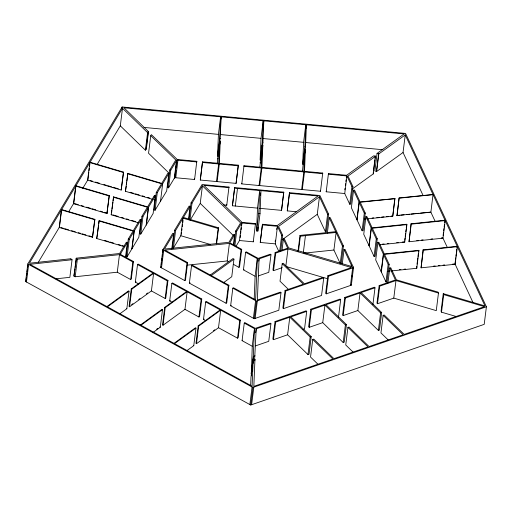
<?xml version="1.0" encoding="UTF-8"?>
<svg xmlns="http://www.w3.org/2000/svg" width="512" height="512" viewBox="0 0 512 512"><rect width="100%" height="100%" fill="white"/><g stroke="black" fill="none" stroke-linecap="round" stroke-linejoin="round"><path stroke-width="0.77" d="M168.557 187.834L170.746 170.259L176.864 160.077L196.774 161.933L196.8 161.306L177.222 159.475L151.366 134.65L150.746 135.68L175.789 159.974L169.773 169.978L167.584 187.552L168.557 187.834L174.675 177.645L194.586 179.507L194.611 178.874M200.294 180.038L202.509 161.837L218.707 163.347L219.61 141.158L220.243 141.222L219.341 163.405L238.291 165.178L238.266 165.805L236.077 183.379L200.294 180.038L202.509 161.837M217.229 163.488L219.61 141.158M218.17 156.051L217.536 155.994L218.419 134.374L220.608 116.8L123.936 107.776L148.525 131.635L146.336 149.21L145.402 150.189L120.307 125.843L122.496 108.269L147.59 132.621L145.402 150.189M217.536 155.994L219.725 138.419L220.608 116.8M219.789 143.066L221.242 116.858L263.194 120.774L262.304 142.477L260.115 160.051L261.005 138.349L263.194 120.774M223.61 204.947L226.746 205.242L226.771 204.608M188.954 219.674L191.053 202.867L202.074 184.525L228.96 187.04L228.934 187.667L203.872 185.325L242.035 222.355L255.482 223.61L255.456 224.243L241.677 222.957L236.672 231.29L234.861 245.805M260.973 190.656L260.038 213.498L257.85 231.072L256.576 230.957L257.51 208.115L232.454 205.773L232.48 205.146L234.669 187.571L283.77 192.154L281.549 210.355L259.565 208.301M232.454 205.773L234.669 187.571M236.077 183.379L238.291 165.178M302.394 171.578L304.774 149.286L305.408 149.344L304.506 171.36L322.726 173.062L320.506 191.264L241.786 183.91L241.811 183.283M304.774 149.286L303.872 171.302L261.92 167.386L262.829 145.286L262.195 145.222L261.286 167.322L244 165.709L243.974 166.336L322.694 173.69L322.726 173.062M236.026 246.298L239.488 240.525L253.267 241.811L253.293 241.184M250.637 385.818L250.989 377.222L253.178 359.654L254.95 359.27L253.837 386.368L332.902 359.053L312.723 339.475L313.773 339.117L333.946 358.688L368.032 346.912L347.93 327.411L348.979 327.053L369.075 346.554L403.162 334.771L383.136 315.347L384.186 314.989L404.205 334.413L484.557 306.65L443.68 294.598L443.264 293.651L484.979 305.946L457.344 246.682L423.258 250.259L423.078 249.869L457.165 246.291L456.973 247.821M251.36 373.965L252.256 346.24L254.445 328.666L244.269 323.085L242.08 340.659L252.256 346.24M254.182 299.245L255.123 276.262L257.312 258.688L245.626 252.282L243.437 269.856L255.123 276.262M259.808 167.533L262.195 145.222M257.85 231.072L258.01 227.136M256.576 230.957L258.765 213.382L259.699 190.541L257.51 208.115M253.178 359.654L252.09 386.202L29.856 264.307L72.058 259.75L69.869 277.325L55.802 278.842M251.13 373.837L253.318 356.262L254.445 328.666M257.312 258.688L255.622 299.898L233.446 287.738L232.826 288.186L230.637 305.76L254.259 318.72L278.816 310.234L281.005 292.666L280.422 292.096L257.37 300.064L259.059 258.854L270.97 254.739L268.781 272.314L258.355 275.91M262.272 147.885L262.938 142.534L263.827 120.832L305.779 124.749L304.883 146.534L302.694 164.109L303.328 164.166M254.611 359.686L256.192 328.832L270.931 323.738L268.742 341.312L255.475 345.894M278.861 251.526L275.29 243.872L260.25 242.464L262.464 224.262L277.171 225.638L318.067 195.987L289.453 193.318L289.478 192.685L319.923 195.526L328.602 214.15L326.413 231.718L325.427 231.827L317.267 214.323L319.456 196.749L278.56 226.4L282.682 235.238L280.685 251.283M260.25 242.464L262.464 224.262M281.549 210.355L283.77 192.154M296.8 211.782L287.264 210.886L289.478 192.685M302.694 164.109L303.59 142.323L305.779 124.749M304.755 152.704L305.517 146.592L306.413 124.813L404.16 133.939L377.069 153.408L374.88 170.982L376.634 171.482L403.046 152.499L405.235 134.925L378.822 153.907L376.634 171.482M320.506 191.264L320.538 190.63M326.221 191.795L328.435 173.594L346.624 175.29L373.658 155.859L375.309 156.019L375.456 156.326L348.006 176.058L352.909 186.566L350.72 204.141L349.741 204.243L344.736 193.523L326.221 191.795L326.246 191.168M328.435 173.594L328.41 174.221L346.925 175.949L351.93 186.669L349.741 204.243M25.6 281.536L27.789 263.968L122.131 106.976L405.574 133.434L486.4 306.778L484.211 324.352L250.726 405.024L25.6 281.536L25.958 280.941M26.054 280.179L26.342 277.882M26.624 275.59L26.912 273.299M27.104 271.77L27.386 269.478M27.674 267.187L27.866 265.658M26.458 282.01L28.646 264.435M38.272 262.349L59.232 227.475L61.421 209.901L94.701 219.712L94.912 219.36L61.632 209.549L75.718 186.106L109.126 195.955L109.338 195.603L75.93 185.754L73.741 203.328M59.443 227.123L61.536 210.31M68.698 211.718L73.53 203.68L75.718 186.106M127.347 242.47L120.256 254.266L133.466 261.51L131.277 279.085L130.656 279.539L117.28 272.205L75.174 276.749L73.926 276.064L76.314 258.17L119.584 253.498L126.381 242.182L127.347 242.47L125.542 256.986M74.982 268.864L73.926 276.064M75.174 267.334L76.314 258.17M75.174 276.749L77.363 259.174L76.115 258.49M82.746 188.346L87.661 180.166L89.85 162.598L123.379 172.486L123.597 172.134L90.061 162.246L122.496 108.269M87.872 179.821L88.819 172.179M89.011 170.65L89.299 168.358M89.485 166.829L89.869 163.776M59.232 227.475L92.512 237.286L94.701 219.712M92.512 237.286L94.912 219.36M124.064 246.586L96.736 238.528L99.136 220.608L133.293 230.675L140.07 219.411L141.037 219.693L138.848 237.267L127.059 256.877L126.093 256.595L128.282 239.021L133.082 231.027L98.925 220.954M97.523 233.594L96.736 238.528M97.709 232.064L98.566 225.19M98.758 223.661L99.04 221.37M73.53 203.68L106.938 213.53L109.126 195.955M106.938 213.53L109.338 195.603M121.946 108.506L122.131 106.976M138.387 222.803L111.168 214.778L113.568 196.851L147.59 206.886L154.349 195.648L155.315 195.936L153.126 213.504L140.749 234.106L139.782 233.818L141.971 216.243L147.379 207.238L113.357 197.203M111.571 212.896L111.859 210.605M112.051 209.082L112.902 202.202M113.094 200.672L113.568 196.851M87.661 180.166L121.19 190.054L123.379 172.486M123.597 172.134L121.19 190.054M152.544 199.302L125.434 191.309L127.834 173.382L161.722 183.373L167.872 173.139L168.845 173.427L166.656 190.995L155.072 210.272L154.099 209.99L156.288 192.416L161.51 183.725L127.622 173.734M126.214 186.374L125.434 191.309M126.406 184.845L126.694 182.554M126.88 181.024L127.834 173.382M117.28 272.205L119.469 254.63L77.363 259.174M120.608 254.893L120.8 253.363M127.059 256.877L129.248 239.302L141.037 219.693M131.866 248.89L134.054 231.315M132.077 248.538L134.266 230.963M146.016 149.178L148.205 131.603L148.525 131.635M119.84 313.811L126.835 308.742L129.024 291.168L128.518 290.893L106.899 306.566M130.656 279.539L132.845 261.965L133.466 261.51M137.523 264.531L153.094 273.075L131.251 288.909L129.062 306.483L129.568 306.765L151.411 290.925L153.6 273.35L167.334 280.883L167.962 280.435L138.15 264.083L137.523 264.531L135.334 282.106L138.72 283.962M150.746 135.68L148.557 153.254L169.613 173.683M129.568 306.765L131.757 289.19L153.6 273.35M140.749 234.106L142.938 216.531L155.315 195.936M146.163 225.094L148.352 207.52M146.374 224.742L148.563 207.168M154.157 197.178L154.349 195.648M155.072 210.272L157.261 192.698L168.845 173.427M160.499 201.235L162.688 183.661M173.69 233.651L164.416 249.075L228.902 242.317L233.632 234.445L234.598 234.733L229.76 242.784L241.715 249.338L241.088 249.792L229.402 243.379L164.915 250.144L187.648 262.611L185.459 280.186L184.832 280.64L160.653 267.373L162.842 249.805L172.723 233.363L173.69 233.651L171.789 248.928M161.299 264.486L161.491 262.957M161.773 260.666L162.061 258.374M162.349 256.083L162.534 254.554M162.822 252.262L163.2 249.203M161.51 267.846L163.699 250.272M174.317 178.246L176.506 160.672M174.675 177.645L176.864 160.077M175.13 176.288L175.322 174.758M175.61 172.467L175.891 170.17M176.179 167.878L176.371 166.355M176.653 164.058L176.941 161.766M175.757 177.747L177.946 160.173M152.704 332.717L160.301 327.206L162.49 309.632L161.99 309.35L140.454 324.966M151.411 290.925L165.146 298.458L167.334 280.883M167.962 280.435L165.773 298.003L165.146 298.458M171.872 283.373L186.643 291.475L164.717 307.373L162.528 324.947L163.027 325.229L184.96 309.325L187.149 291.757L201.139 299.43L201.766 298.976L172.493 282.918L171.872 283.373L169.683 300.947L172.371 302.419M188.499 219.302L190.118 206.317L189.152 206.029L174.624 230.202L172.435 247.776L173.402 248.058L180.813 235.725L183.002 218.15L218.17 228.518L218.592 227.821L183.424 217.453M163.027 325.229L165.216 307.654L187.149 291.757M173.402 248.058L175.59 230.483L190.118 206.317M181.331 234.259L181.523 232.73M181.805 230.438L181.997 228.909M182.285 226.618L182.566 224.326M182.758 222.797L183.046 220.506M194.586 179.507L196.8 161.306M189.926 219.962L192.019 203.149L202.432 185.824L240.602 222.854L235.699 231.002L233.894 245.517M184.832 280.64L187.021 263.066L187.648 262.611M189.37 283.13L191.558 265.555L192.186 265.101L228.915 285.248L226.726 302.822L226.099 303.27L189.37 283.13L189.997 282.675M190.227 220.058L200.243 203.398L202.432 185.824M220.96 119.149L221.242 116.858M186.822 350.694L193.766 345.664L195.955 328.09L195.45 327.808L173.997 343.366M219.866 144.275L220.243 141.222M184.96 309.325L198.95 317.005L201.139 299.43M205.677 301.914L220.192 309.875L198.176 325.837L195.987 343.411L196.486 343.686L218.502 327.725L220.691 310.15L239.731 320.595L240.358 320.141L206.304 301.466L205.677 301.914L203.488 319.488L205.562 320.627M201.766 298.976L199.578 316.55L198.95 317.005M216.486 181.549L218.675 163.974M196.486 343.686L198.675 326.112L220.691 310.15M217.126 181.613L219.315 164.038M216.269 243.802L218.17 228.518M216.595 243.866L218.592 227.821M226.746 205.242L228.96 187.04M228.589 261.709L227.213 260.954L229.402 243.379M235.309 206.042L237.498 188.467M233.363 244.666L234.598 234.733M226.099 303.27L228.288 285.702L228.915 285.248M241.786 183.91L244 165.709M210.272 275.021L232.941 258.586L233.946 259.142L231.757 276.717L223.341 282.816M239.488 240.525L241.677 222.957M240.134 237.638L240.422 235.347M240.608 233.818L240.896 231.526M241.088 229.997L241.37 227.706M241.658 225.414L241.946 223.117M233.402 264.346L238.899 267.366L241.088 249.792M241.715 249.338L239.526 266.912L238.899 267.366M263.443 123.891L263.827 120.832M218.502 327.725L237.542 338.17L239.731 320.595M240.358 320.141L238.17 337.715L237.542 338.17M262.445 148.339L262.829 145.286M259.072 185.523L261.261 167.955M259.706 185.587L261.894 168.013M253.267 241.811L255.482 223.61M260.397 195.245L260.685 192.947M258.771 261.146L259.059 258.854M253.402 318.246L255.59 300.678M254.259 318.72L256.448 301.146L281.005 292.666M255.149 318.413L257.338 300.838M255.718 332.653L256.192 328.832M253.171 359.45L253.549 356.39L255.085 355.866M251.43 375.834L251.622 374.31M251.91 372.019L252.192 369.722M252.384 368.198L252.672 365.907M252.954 363.61L253.146 362.086M254.758 360.8L254.95 359.27M249.869 404.557L252.058 386.982M250.726 405.024L252.915 387.45L486.4 306.778M251.616 404.717L253.805 387.142M275.174 241.683L275.366 240.154M276.698 229.459L276.89 227.93M275.29 243.872L277.478 226.298L262.438 224.89M275.142 252.531L275.725 253.094L288 248.851L351.443 267.558L327.866 275.706L325.677 293.28L326.259 293.843L351.341 285.178L353.53 267.603L345.05 249.414L344.064 249.517L352.026 266.592L288.582 247.885L284.384 238.886L283.398 238.989L287.693 248.192L275.142 252.531L272.954 270.099L273.536 270.669L282.202 267.674M273.536 270.669L275.725 253.094M279.699 251.386L281.702 235.341L277.478 226.298M281.971 250.451L283.398 238.989M287.264 210.886L289.453 193.318M306.714 311.373L306.131 310.81L275.053 321.549L272.864 339.123L273.446 339.686L287.597 334.797L307.981 354.573L309.03 354.214L311.219 336.64L290.835 316.864L306.714 311.373L304.525 328.947L303.085 329.446M282.202 263.648L303.36 284.173L285.069 290.49L282.88 308.064L283.462 308.627L321.555 295.469L323.744 277.894L323.162 277.331L304.403 283.808L283.251 263.283L282.202 263.648L280.013 281.216L288.595 289.542M273.446 339.686L275.635 322.112L275.053 321.549M285.907 265.664L288 248.851M283.462 308.627L285.651 291.053L285.069 290.49M305.933 128.634L306.413 124.813M303.712 161.107L303.904 159.584M304.186 157.293L304.378 155.763M304.928 153.165L305.408 149.344M301.658 189.504L303.846 171.93M302.291 189.562L304.48 171.987M287.597 334.797L289.786 317.222L275.635 322.112M297.997 251.462L299.994 235.418L335.738 231.667M298.458 251.475L300.358 236.192L299.994 235.418M303.347 252.474L305.44 235.661M340.678 299.642L340.096 299.072L310.835 309.184L308.646 326.758L309.229 327.322L322.726 322.656L343.194 342.515L344.243 342.157L346.432 324.582L325.965 304.723L340.678 299.642L338.49 317.21M309.229 327.322L311.418 309.747L310.835 309.184M307.981 354.573L310.17 336.998L289.786 317.222M325.427 231.827L327.616 214.253L319.456 196.749M312.723 339.475L310.534 357.05L318.381 364.659M327.341 233.024L329.248 217.741L330.234 217.638L343.418 245.92L341.229 263.494M322.726 322.656L324.915 305.088L311.418 309.747M326.259 293.843L328.448 276.269L327.866 275.706M329.248 217.741L342.432 246.022L340.243 263.597L333.914 250.022L336.102 232.448L300.358 236.192M344.819 189.805L345.005 188.282M345.389 185.222L345.581 183.693M345.862 181.402L346.054 179.878M346.342 177.581L346.528 176.058M344.736 193.523L346.925 175.949M342.253 264.032L344.064 249.517M394.95 198.63L360.058 201.888L354.541 190.061L353.555 190.163L351.366 207.738L362.106 230.771L363.091 230.669L365.28 213.094L360.237 202.272L394.95 198.63L392.762 216.205L367.514 218.854M344.8 297.446L342.611 315.021L343.194 315.584L357.862 310.522L378.406 330.451L379.456 330.093L381.645 312.518L361.094 292.582L375.002 287.782L374.464 287.2L344.8 297.446L345.382 298.016L343.194 315.584M356.877 219.558L359.066 201.99M351.13 266.611L351.322 265.082M357.062 219.949L359.251 202.374M343.194 342.515L345.382 324.941L324.915 305.088M350.451 285.485L352.64 267.91M351.981 276.877L352.173 275.347M353.03 268.474L353.222 266.944M347.93 327.411L345.741 344.986L353.555 352.57M362.106 230.771L364.294 213.197L353.555 190.163M406.918 224.614L406.739 224.224L372.16 227.853L366.912 216.589L365.926 216.691L363.738 234.266L374.08 256.454L375.066 256.352L377.254 238.778L372.339 228.237L406.918 224.614L404.73 242.182L379.584 244.826M373.312 172.064L373.267 173.901L352.205 189.043M373.504 170.534L374.362 163.654M374.547 162.131L374.835 159.834M375.027 158.31L375.309 156.019M373.267 173.901L375.456 156.326M357.862 310.522L360.051 292.947L345.382 298.016M376.48 171.136L378.669 153.562L377.069 153.408M368.986 245.53L371.174 227.955M369.171 245.914L371.36 228.339M374.08 256.454L376.269 238.88L365.926 216.691M418.944 250.707L418.765 250.323L384.32 253.933L378.886 242.272L377.901 242.374L375.712 259.942L385.978 281.971L386.963 281.869L389.152 264.294L384.506 254.323L418.944 250.707L416.755 268.282L391.706 270.912M372.909 304.589L375.002 287.782M389.798 267.891L395.424 279.955L379.168 285.574L376.979 303.149L377.517 303.725L393.786 298.106L436.275 310.637L438.464 293.062L438.022 292.102L396.397 279.834L390.784 267.789L389.798 267.891L387.891 283.168M381.152 271.61L383.341 254.035M381.331 272L383.52 254.426M377.517 303.725L379.706 286.157L379.168 285.574M378.406 330.451L380.595 312.883L360.051 292.947M392.762 216.205L394.829 198.374M385.978 281.971L388.166 264.397L377.901 242.374M383.136 315.347L380.947 332.922L388.384 340.134M396.941 215.514L399.13 197.939L433.018 194.515L430.886 212.205L396.941 215.514L399.309 215.277M397.056 215.757L399.13 197.939M393.786 298.106L395.974 280.531L438.464 293.062M404.742 240.269L405.03 237.978M405.222 236.448L405.6 233.395M405.792 231.866L406.074 229.574M406.266 228.045L406.554 225.754M411.04 223.776L409.03 241.734L442.995 238.176L445.184 220.602L411.219 224.16L411.04 223.776L444.998 220.211L444.717 222.502M409.03 241.734L411.219 224.16M416.768 266.368L416.755 268.282M417.056 264.07L417.338 261.779M417.53 260.256L417.818 257.958M418.003 256.435L418.387 253.376M418.579 251.846L418.765 250.323M423.078 249.869L421.069 267.827L455.155 264.256L473.018 302.56M421.069 267.827L423.258 250.259M443.098 235.494L443.482 232.435M443.667 230.906L443.955 228.614M444.147 227.091L444.429 224.794M443.264 293.651L441.075 311.219L441.51 312.166L456.634 316.634M441.51 312.166L443.699 294.592M454.976 263.866L455.258 261.574M455.45 260.045L455.738 257.754M455.923 256.224L456.211 253.933M456.403 252.41L456.781 249.35M455.155 264.256L457.344 246.682M61.421 209.901L29.37 263.238L71.002 258.739L70.81 259.059L72.058 259.75M75.93 185.754L89.85 162.598M96.902 164.787L120.307 125.843M126.093 256.595L126.893 255.264M167.584 187.552L168.384 186.214M160.653 267.373L161.011 266.778M147.59 132.621L148.205 131.603M111.168 214.778L111.379 214.426M135.334 282.106L135.962 281.651M107.405 306.842L129.024 291.168M131.635 304.621L132.922 303.693M138.701 299.501L139.987 298.566M146.413 293.907L147.693 292.979M169.683 300.947L170.304 300.493M140.954 325.242L162.49 309.632M211.277 275.578L233.946 259.142M245.626 252.282L246.246 251.827L258.202 258.381L270.387 254.17L270.97 254.739M156.634 329.222L157.901 328.307M282.125 239.802L317.267 214.323M243.437 269.856L244.058 269.402M203.488 319.488L204.115 319.04M174.496 343.642L195.955 328.09M230.637 305.76L231.258 305.312M213.466 330.733L214.765 329.798M244.269 323.085L244.89 322.63L255.334 328.358L270.349 323.174L270.931 323.738M242.08 340.659L242.701 340.205M285.651 291.053L323.744 277.894M328.448 276.269L353.53 267.603M379.706 286.157L395.974 280.531M310.17 336.998L311.219 336.64M345.382 324.941L346.432 324.582M380.595 312.883L381.645 312.518M351.93 186.669L352.909 186.566M399.245 198.182L433.075 194.637M327.616 214.253L328.602 214.15M364.294 213.197L365.28 213.094M364.358 219.187L365.933 219.021M281.702 235.341L282.682 235.238M376.269 238.88L377.254 238.778M342.432 246.022L343.418 245.92M382.547 244.102L384.122 243.942M387.264 243.61L388.832 243.443M396.691 242.624L398.266 242.458M402.195 242.042L403.77 241.882M416.749 240.518L418.33 240.352M421.491 240.019L423.072 239.853M430.97 239.027L432.544 238.861M441.235 237.952L442.81 237.786L447.322 247.45M187.104 265.158L227.213 260.954M304.038 253.152L333.914 250.022M388.166 264.397L389.152 264.294M399.354 269.702L400.922 269.536M404.051 269.21L405.619 269.043M433.568 266.112L435.155 265.946M438.33 265.613L439.91 265.446M443.085 265.114L444.672 264.947M452.595 264.115L454.182 263.949M387.795 271.322L390.144 271.072M372.09 218.022L373.67 217.862M376.832 217.542L379.206 217.306M381.574 217.069L383.949 216.826M386.317 216.589L388.691 216.346M391.059 216.109L392.64 215.949M400.883 215.117L404.032 214.797M406.4 214.56L409.549 214.24M411.13 214.08L414.278 213.76M415.859 213.606L419.008 213.286M420.589 213.126L430.829 212.09L435.194 221.446M143.93 127.418L218.419 134.374M220.64 134.579L261.005 138.349M263.219 138.554L303.59 142.323M305.018 142.458L382.899 149.728M202.483 162.464L238.266 165.805M234.643 188.198L283.744 192.781M258.765 213.382L260.038 213.498M219.725 138.419L220.358 138.477M262.304 142.477L262.938 142.534M304.883 146.534L305.517 146.592M217.421 158.733L218.054 158.797M260.006 162.797L260.64 162.854M169.773 169.978L170.746 170.259M156.288 192.416L157.261 192.698M191.053 202.867L192.019 203.149M90.157 180.493L92.442 181.165M95.494 182.067L99.302 183.187M103.878 184.538L106.163 185.21M107.686 185.664L111.494 186.784M113.024 187.232L118.355 188.806M130.163 192.288L133.926 193.395M135.437 193.843L139.2 194.95M142.214 195.84L144.474 196.506M147.482 197.395L149.741 198.061M154.048 199.744L155.558 200.192M235.699 231.002L236.672 231.29M141.971 216.243L142.938 216.531M174.624 230.202L175.59 230.483M74.502 203.552L78.298 204.672M81.331 205.568L83.61 206.24M86.65 207.136L90.445 208.256M91.962 208.704L95.763 209.824M100.32 211.162L102.592 211.834M104.115 212.282L107.149 213.178M112.896 214.874L118.189 216.435M121.21 217.325L123.482 217.997M126.502 218.886L128.774 219.552M131.795 220.448L135.578 221.562M286.573 266.65L327.853 278.822M180.813 235.725L210.63 244.518M128.282 239.021L129.248 239.302M60.954 227.565L63.226 228.237M64.736 228.685L68.518 229.798M71.546 230.688L75.328 231.802M78.355 232.698L80.621 233.363M82.138 233.811L85.92 234.925M88.941 235.821L92.723 236.934M104.538 240.416L108.333 241.536M109.856 241.984L113.651 243.104M118.202 244.448L120.48 245.12M121.997 245.562L124.275 246.234M162.842 249.805L187.021 263.066M191.558 265.555L228.288 285.702M232.826 288.186L256.448 301.146M119.469 254.63L132.845 261.965M27.789 263.968L252.915 387.45M131.251 288.909L131.757 289.19M164.717 307.373L165.216 307.654M198.176 325.837L198.675 326.112M126.33 308.467L126.835 308.742M159.802 326.925L160.301 327.206M193.261 345.382L193.766 345.664M200.243 203.398L233.286 235.45M405.235 134.925L457.165 246.291M403.046 152.499L423.13 195.578M351.034 284.518L351.341 285.178M378.669 153.562L378.822 153.907M404.55 241.798L404.73 242.182"/></g></svg>
